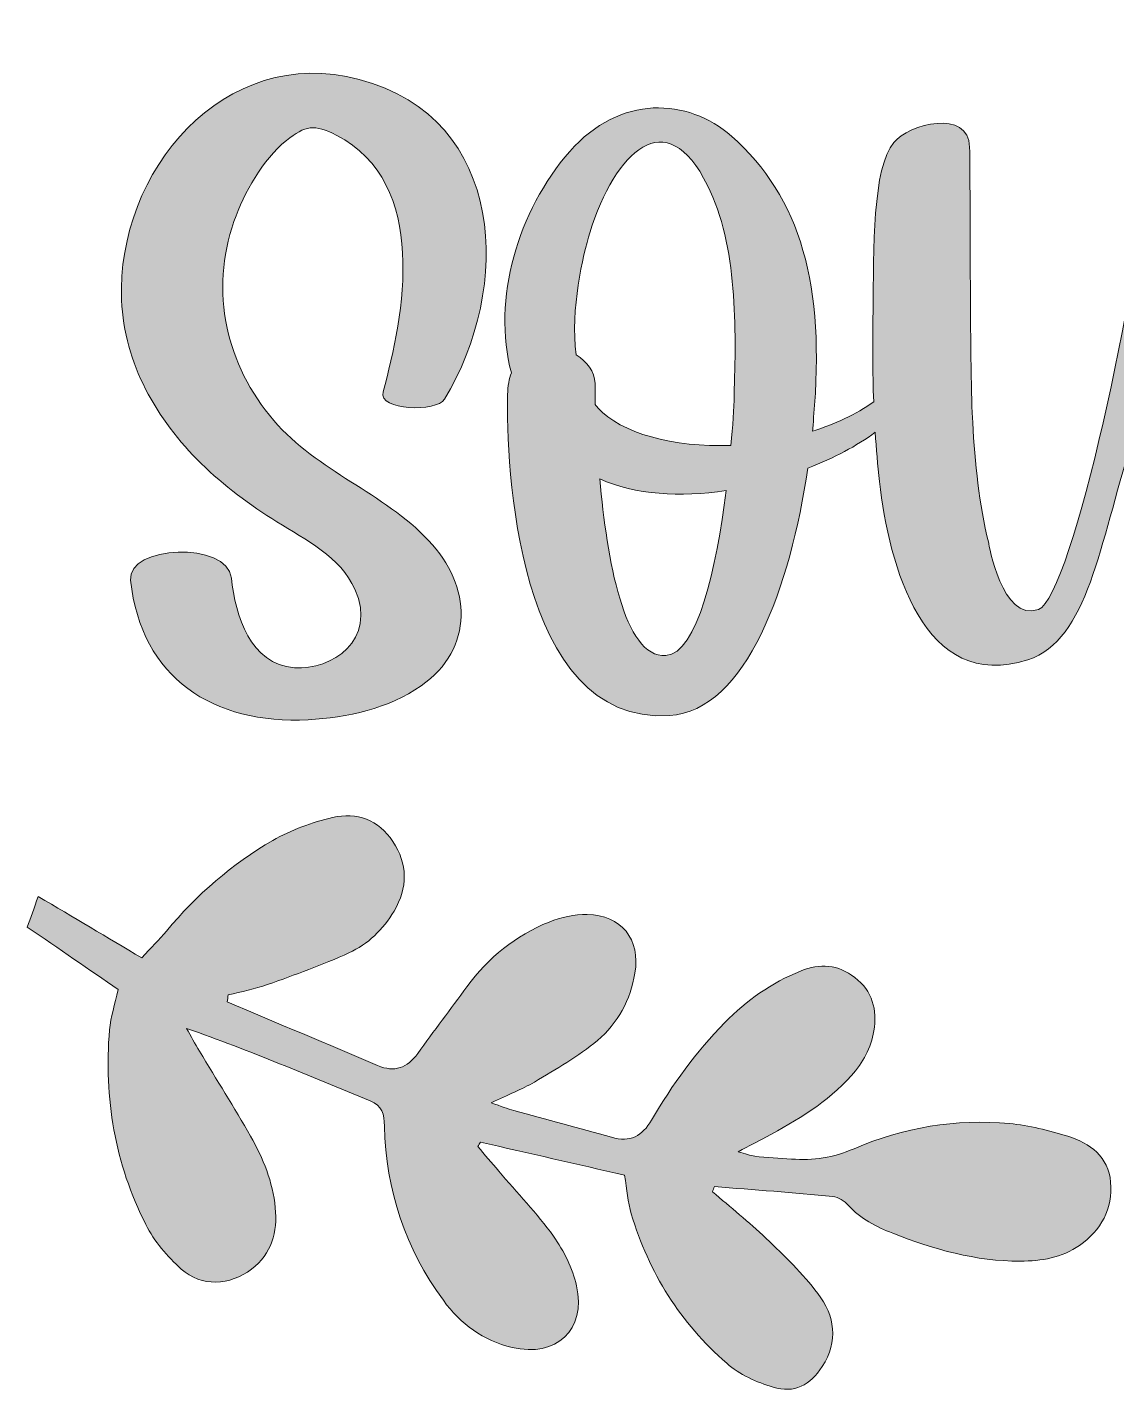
# Model space of a CAD drawing. Header units: inches. Extents: x 97 to 983, y -1009 to -72.
# Drawn here: x 488.2 to 728.5, y -990.8 to -689.5 of the extents above; entities that cross this region are included whole.
import ezdxf

# ---------------------------------------------------------------- set-up
doc = ezdxf.new("R2010")
doc.units = ezdxf.units.IN
doc.header["$MEASUREMENT"] = 0
doc.layers.add('Layer 1', color=7, linetype='Continuous')

# ---------------------------------------------------------------- blocks, each defined once
blk = doc.blocks.new('block 2')
at = {"layer": 'Layer 1', "true_color": 0xffffff}
h = blk.add_hatch(color=7, dxfattribs=at)
h.dxf.hatch_style = 2
edge = h.paths.add_edge_path()
edge.add_spline(control_points=[(873.56, -866.5), (843.95, -853.86), (866.53, -756.4), (871.8, -712.76), (872.74, -704.81), (873.44, -689.71), (869.58, -679.65), (868.06, -675.91), (856.47, -668.42), (851.32, -669.36), (842.78, -670.99), (837.28, -680.24), (833.54, -688.66), (826.99, -703.64), (820.67, -718.73), (815.76, -734.29), (810.38, -751.37), (806.75, -768.92), (802.65, -786.47), (802.54, -783.66), (802.3, -780.85), (802.19, -778.05), (801.13, -758.74), (801.13, -740.72), (802.42, -719.78), (802.89, -711.71), (787.56, -714.99), (785.92, -719.55), (782.53, -729.14), (779.26, -754.41), (779.37, -777.34), (779.43, -782.3), (779.53, -787.47), (779.81, -792.69), (777.33, -802.69), (774.32, -812.59), (771.18, -822.27), (768.37, -830.81), (765.33, -837.95), (760.41, -845.44), (760.41, -845.32), (760.41, -845.32), (760.3, -845.2), (759.36, -843.8), (758.54, -842.28), (757.96, -840.76), (756.32, -837.01), (755.74, -832.8), (755.03, -828.71), (748.72, -792.2), (757.37, -751.96), (755.62, -715.22), (755.15, -707.38), (733.62, -711.47), (734.32, -718.85), (734.44, -719.9), (734.44, -720.83), (734.44, -721.89), (734.21, -742.83), (718.65, -815.13), (711.28, -817.83), (703.2, -820.75), (700.28, -803.2), (700.28, -803.2), (698.17, -794.54), (697.24, -785.53), (696.77, -776.64), (696.07, -766.7), (696.3, -725.98), (696.07, -715.92), (695.95, -707.38), (682.61, -710.77), (679.34, -714.87), (674.66, -720.48), (674.89, -738.27), (674.77, -752.31), (674.65, -758.84), (674.67, -765.44), (674.91, -772.03), (671.02, -774.83), (666.3, -776.97), (661.43, -778.51), (661.55, -777.46), (661.66, -776.41), (661.66, -775.47), (664.24, -746.57), (658.86, -726.92), (643.53, -713.46), (633.94, -705.04), (618.96, -704.22), (607.85, -716.86), (596.38, -729.96), (590.65, -749.5), (594.98, -765.65), (594.51, -766.93), (594.16, -768.57), (594.16, -770.44), (593.8, -785.3), (595.91, -843.45), (629.84, -841.23), (646.92, -840.17), (656.52, -812.56), (660.38, -786.7), (666.19, -784.43), (671.15, -781.82), (675.25, -778.76), (675.48, -782.41), (675.77, -786.03), (676.18, -789.63), (678.28, -808.11), (685.89, -836.43), (708.94, -828.94), (722.27, -824.61), (724.73, -803.32), (731.75, -781.32), (731.52, -785.07), (731.28, -788.93), (731.16, -792.79), (730.81, -804.96), (731.16, -817.12), (733.39, -829.17), (734.91, -837.6), (736.55, -847.78), (744.5, -852.69), (760.06, -862.05), (770.59, -849.18), (775.27, -834.79), (777.71, -827.41), (780.09, -820.1), (782.16, -812.8), (783.63, -820.07), (785.89, -827.07), (789.43, -833.39), (791.89, -837.83), (803.24, -837.25), (804.41, -831.98), (810.61, -804.96), (817.51, -777.7), (824.77, -751.02), (828.39, -738.03), (832.25, -725.05), (837.52, -712.65), (839.97, -706.91), (842.43, -701.3), (845.83, -695.91), (846.53, -694.74), (847.7, -692.76), (848.98, -690.53), (848.98, -691), (848.98, -691.47), (849.1, -691.94), (849.45, -697.79), (849.45, -703.75), (849.45, -709.72), (833.42, -809.75), (834.13, -850.7), (845.94, -868.13), (851.44, -874.57), (859.87, -877.14), (868.17, -876.09), (872.97, -875.5), (879.4, -873.75), (878.59, -867.9), (878.23, -865.79), (874.84, -866.15), (873.56, -866.5)], knot_values=[0, 0, 0, 0, 1, 1, 1, 2, 2, 2, 3, 3, 3, 4, 4, 4, 5, 5, 5, 6, 6, 6, 7, 7, 7, 8, 8, 8, 9, 9, 9, 10, 10, 10, 11, 11, 11, 12, 12, 12, 13, 13, 13, 14, 14, 14, 15, 15, 15, 16, 16, 16, 17, 17, 17, 18, 18, 18, 19, 19, 19, 20, 20, 20, 21, 21, 21, 22, 22, 22, 23, 23, 23, 24, 24, 24, 25, 25, 25, 26, 26, 26, 27, 27, 27, 28, 28, 28, 29, 29, 29, 30, 30, 30, 31, 31, 31, 32, 32, 32, 33, 33, 33, 34, 34, 34, 35, 35, 35, 36, 36, 36, 37, 37, 37, 38, 38, 38, 39, 39, 39, 40, 40, 40, 41, 41, 41, 42, 42, 42, 43, 43, 43, 44, 44, 44, 45, 45, 45, 46, 46, 46, 47, 47, 47, 48, 48, 48, 49, 49, 49, 50, 50, 50, 51, 51, 51, 52, 52, 52, 53, 53, 53, 54, 54, 54, 55, 55, 55, 55], degree=3, periodic=1)
edge = h.paths.add_edge_path()
edge.add_spline(control_points=[(629.02, -828), (619.78, -828.59), (616.04, -806.71), (614.51, -789.04), (622.35, -792.55), (632.18, -793.14), (642.36, -791.62), (640.25, -808.58), (636.04, -827.54), (629.02, -828)], knot_values=[0, 0, 0, 0, 1, 1, 1, 2, 2, 2, 3, 3, 3, 3], degree=3, periodic=1)
edge = h.paths.add_edge_path()
edge.add_spline(control_points=[(644.11, -770.68), (644.11, -773.48), (643.88, -777.34), (643.41, -781.67), (630.66, -782.14), (619.2, -778.98), (614.05, -773.37), (613.81, -773.13), (613.7, -772.9), (613.46, -772.66), (613.46, -770.56), (613.46, -768.92), (613.46, -767.98), (613.34, -765.41), (611.71, -763.19), (609.25, -761.67), (607.96, -751.61), (610.77, -739.79), (612.29, -734.76), (617.91, -716.86), (629.14, -705.86), (638.26, -724.35), (644.93, -737.68), (644.58, -756.05), (644.11, -770.68)], knot_values=[0, 0, 0, 0, 1, 1, 1, 2, 2, 2, 3, 3, 3, 4, 4, 4, 5, 5, 5, 6, 6, 6, 7, 7, 7, 8, 8, 8, 8], degree=3, periodic=1)
h = blk.add_hatch(color=7, dxfattribs=at)
h.dxf.hatch_style = 2
edge = h.paths.add_edge_path()
edge.add_spline(control_points=[(580.23, -771.49), (595.09, -747.04), (594.03, -709.6), (561.39, -700.95), (531.56, -692.99), (507.81, -721.42), (508.98, -749.62), (509.56, -763.66), (516.7, -775.94), (526.53, -785.65), (531.56, -790.57), (537.29, -794.78), (543.26, -798.52), (549.58, -802.5), (557.3, -806.24), (560.46, -813.38), (565.49, -824.61), (555.31, -831.28), (547.12, -830.7), (537.29, -829.88), (534.13, -819.23), (533.2, -810.92), (532.38, -802.73), (510.15, -803.67), (510.97, -811.39), (513.31, -833.04), (529.22, -843.21), (550.16, -842.16), (558.7, -841.69), (567.94, -839.7), (575.08, -834.67), (586.78, -826.48), (586.31, -812.68), (576.72, -802.62), (566.78, -792.09), (552.27, -787.41), (542.56, -776.17), (532.03, -764.01), (528.4, -747.63), (533.78, -732.3), (536.12, -725.75), (539.98, -718.85), (545.36, -714.4), (549.46, -711.12), (551.57, -710.77), (556.36, -713.23), (576.95, -723.88), (571.34, -753.01), (566.66, -769.86), (565.49, -774.07), (578.59, -774.3), (580.23, -771.49)], knot_values=[0, 0, 0, 0, 1, 1, 1, 2, 2, 2, 3, 3, 3, 4, 4, 4, 5, 5, 5, 6, 6, 6, 7, 7, 7, 8, 8, 8, 9, 9, 9, 10, 10, 10, 11, 11, 11, 12, 12, 12, 13, 13, 13, 14, 14, 14, 15, 15, 15, 16, 16, 16, 17, 17, 17, 17], degree=3, periodic=1)
h = blk.add_hatch(color=7, dxfattribs=at)
h.dxf.hatch_style = 2
edge = h.paths.add_edge_path()
edge.add_spline(control_points=[(717.73, -933.99), (713.55, -932.72), (709.23, -931.57), (704.89, -931.2), (693.04, -930.16), (681.48, -932.02), (670.58, -936.75), (666.03, -938.73), (661.57, -939.42), (656.77, -939.03), (654.07, -938.81), (651.36, -938.69), (648.67, -938.41), (647.65, -938.3), (646.66, -937.88), (645, -937.41), (647.51, -936.09), (649.31, -935.15), (651.1, -934.2), (658.01, -930.53), (664.68, -926.55), (670, -920.63), (672.57, -917.78), (674.32, -914.54), (674.95, -910.78), (675.74, -906.11), (674.66, -901.99), (670.74, -898.98), (667.05, -896.15), (663.08, -895.79), (658.77, -897.57), (652.4, -900.21), (646.85, -904), (642.06, -908.92), (635.77, -915.4), (630.46, -922.63), (625.92, -930.42), (623.83, -933.98), (621.2, -935.4), (617.08, -934.22), (609.92, -932.15), (602.7, -930.31), (595.52, -928.34), (594.14, -927.97), (592.82, -927.41), (590.54, -926.61), (594.33, -924.81), (597.34, -923.67), (600.06, -922.04), (604.83, -919.18), (609.76, -916.43), (613.99, -912.87), (618.45, -909.11), (621.25, -903.9), (622.24, -898.03), (623.51, -890.55), (619.25, -885.24), (611.7, -885.11), (608.9, -885.07), (605.92, -885.7), (603.32, -886.76), (595.95, -889.75), (589.89, -894.56), (585.18, -901.03), (581.58, -905.96), (577.88, -910.8), (574.31, -915.75), (572, -918.93), (569.19, -919.99), (565.48, -918.41), (554.43, -913.71), (543.36, -909.04), (532.29, -904.36), (532.36, -903.85), (532.43, -903.34), (532.5, -902.84), (535.41, -902.09), (538.4, -901.57), (541.21, -900.56), (547.25, -898.39), (553.33, -896.23), (559.15, -893.56), (563.34, -891.65), (566.68, -888.44), (569.09, -884.36), (572.17, -879.17), (572.1, -874), (568.86, -869.01), (565.74, -864.2), (560.83, -862.53), (555.54, -863.72), (550.99, -864.74), (546.41, -866.45), (542.36, -868.78), (533.35, -873.96), (525.55, -880.74), (518.88, -888.76), (517.29, -890.67), (515.52, -892.43), (513.45, -894.67), (505.75, -890.1), (498.38, -885.74), (490.59, -881.12), (489.63, -883.83), (488.92, -885.82), (488.19, -887.89), (495.22, -892.71), (501.89, -897.28), (508.26, -901.65), (507.52, -904.95), (506.55, -907.72), (506.32, -910.55), (505.08, -925.57), (507.51, -940.02), (514.34, -953.49), (516.19, -957.16), (519.08, -960.54), (522.16, -963.3), (526.6, -967.26), (532.9, -966.94), (537.65, -963.31), (542.17, -959.86), (543.42, -955.12), (542.9, -949.75), (542.34, -944.08), (540.22, -938.87), (537.45, -933.98), (533.86, -927.65), (529.93, -921.51), (526.17, -915.27), (525.17, -913.62), (524.27, -911.9), (523.33, -910.22), (537.31, -915.12), (550.53, -920.74), (563.81, -926.22), (566.5, -927.33), (566.93, -929.12), (566.99, -931.78), (567.28, -945.91), (571.59, -958.76), (579.97, -970.18), (583.8, -975.39), (588.77, -979.07), (595.16, -980.57), (604.91, -982.86), (611.54, -976.74), (609.35, -966.98), (608.49, -963.13), (606.58, -959.27), (604.27, -956.05), (600.63, -950.98), (596.25, -946.45), (592.18, -941.68), (590.64, -939.87), (589.1, -938.06), (587.56, -936.25), (587.76, -935.93), (587.97, -935.61), (588.17, -935.3), (598.82, -937.74), (609.47, -940.18), (619.97, -942.59), (620.5, -945.8), (620.66, -948.53), (621.43, -951.09), (625.3, -964.07), (632.28, -975.2), (642.48, -984.07), (645.31, -986.53), (649.09, -988.24), (652.72, -989.35), (657.37, -990.77), (660.94, -988.84), (663.55, -984.8), (667.19, -979.18), (666.33, -973.58), (662.6, -968.67), (659.25, -964.27), (655.18, -960.37), (651.16, -956.52), (647.4, -952.9), (643.31, -949.64), (639.36, -946.23), (639.49, -945.85), (639.63, -945.47), (639.76, -945.1), (648.49, -945.8), (657.21, -946.44), (665.92, -947.29), (667.12, -947.41), (668.46, -948.31), (669.32, -949.24), (672.05, -952.21), (675.46, -953.94), (679.12, -955.39), (688.17, -958.96), (697.41, -961.58), (707.24, -961.54), (711.89, -961.51), (716.45, -960.8), (720.32, -958.07), (725.07, -954.72), (727.71, -950), (727.19, -944.14), (726.69, -938.55), (722.7, -935.51), (717.73, -933.99)], knot_values=[0, 0, 0, 0, 1, 1, 1, 2, 2, 2, 3, 3, 3, 4, 4, 4, 5, 5, 5, 6, 6, 6, 7, 7, 7, 8, 8, 8, 9, 9, 9, 10, 10, 10, 11, 11, 11, 12, 12, 12, 13, 13, 13, 14, 14, 14, 15, 15, 15, 16, 16, 16, 17, 17, 17, 18, 18, 18, 19, 19, 19, 20, 20, 20, 21, 21, 21, 22, 22, 22, 23, 23, 23, 24, 24, 24, 25, 25, 25, 26, 26, 26, 27, 27, 27, 28, 28, 28, 29, 29, 29, 30, 30, 30, 31, 31, 31, 32, 32, 32, 33, 33, 33, 34, 34, 34, 35, 35, 35, 36, 36, 36, 37, 37, 37, 38, 38, 38, 39, 39, 39, 40, 40, 40, 41, 41, 41, 42, 42, 42, 43, 43, 43, 44, 44, 44, 45, 45, 45, 46, 46, 46, 47, 47, 47, 48, 48, 48, 49, 49, 49, 50, 50, 50, 51, 51, 51, 52, 52, 52, 53, 53, 53, 54, 54, 54, 55, 55, 55, 56, 56, 56, 57, 57, 57, 58, 58, 58, 59, 59, 59, 60, 60, 60, 61, 61, 61, 62, 62, 62, 63, 63, 63, 64, 64, 64, 65, 65, 65, 66, 66, 66, 67, 67, 67, 68, 68, 68, 69, 69, 69, 69], degree=3, periodic=1)
at = {"layer": 'Layer 1', "lineweight": 0}
for points, knots in [([(873.56, -866.5), (843.95, -853.86), (866.53, -756.4), (871.8, -712.76), (872.74, -704.81), (873.44, -689.71), (869.58, -679.65), (868.06, -675.91), (856.47, -668.42), (851.32, -669.36), (842.78, -670.99), (837.28, -680.24), (833.54, -688.66), (826.99, -703.64), (820.67, -718.73), (815.76, -734.29), (810.38, -751.37), (806.75, -768.92), (802.65, -786.47), (802.54, -783.66), (802.3, -780.85), (802.19, -778.05), (801.13, -758.74), (801.13, -740.72), (802.42, -719.78), (802.89, -711.71), (787.56, -714.99), (785.92, -719.55), (782.53, -729.14), (779.26, -754.41), (779.37, -777.34), (779.43, -782.3), (779.53, -787.47), (779.81, -792.69), (777.33, -802.69), (774.32, -812.59), (771.18, -822.27), (768.37, -830.81), (765.33, -837.95), (760.41, -845.44), (760.41, -845.32), (760.41, -845.32), (760.3, -845.2), (759.36, -843.8), (758.54, -842.28), (757.96, -840.76), (756.32, -837.01), (755.74, -832.8), (755.03, -828.71), (748.72, -792.2), (757.37, -751.96), (755.62, -715.22), (755.15, -707.38), (733.62, -711.47), (734.32, -718.85), (734.44, -719.9), (734.44, -720.83), (734.44, -721.89), (734.21, -742.83), (718.65, -815.13), (711.28, -817.83), (703.2, -820.75), (700.28, -803.2), (700.28, -803.2), (698.17, -794.54), (697.24, -785.53), (696.77, -776.64), (696.07, -766.7), (696.3, -725.98), (696.07, -715.92), (695.95, -707.38), (682.61, -710.77), (679.34, -714.87), (674.66, -720.48), (674.89, -738.27), (674.77, -752.31), (674.65, -758.84), (674.67, -765.44), (674.91, -772.03), (671.02, -774.83), (666.3, -776.97), (661.43, -778.51), (661.55, -777.46), (661.66, -776.41), (661.66, -775.47), (664.24, -746.57), (658.86, -726.92), (643.53, -713.46), (633.94, -705.04), (618.96, -704.22), (607.85, -716.86), (596.38, -729.96), (590.65, -749.5), (594.98, -765.65), (594.51, -766.93), (594.16, -768.57), (594.16, -770.44), (593.8, -785.3), (595.91, -843.45), (629.84, -841.23), (646.92, -840.17), (656.52, -812.56), (660.38, -786.7), (666.19, -784.43), (671.15, -781.82), (675.25, -778.76), (675.48, -782.41), (675.77, -786.03), (676.18, -789.63), (678.28, -808.11), (685.89, -836.43), (708.94, -828.94), (722.27, -824.61), (724.73, -803.32), (731.75, -781.32), (731.52, -785.07), (731.28, -788.93), (731.16, -792.79), (730.81, -804.96), (731.16, -817.12), (733.39, -829.17), (734.91, -837.6), (736.55, -847.78), (744.5, -852.69), (760.06, -862.05), (770.59, -849.18), (775.27, -834.79), (777.71, -827.41), (780.09, -820.1), (782.16, -812.8), (783.63, -820.07), (785.89, -827.07), (789.43, -833.39), (791.89, -837.83), (803.24, -837.25), (804.41, -831.98), (810.61, -804.96), (817.51, -777.7), (824.77, -751.02), (828.39, -738.03), (832.25, -725.05), (837.52, -712.65), (839.97, -706.91), (842.43, -701.3), (845.83, -695.91), (846.53, -694.74), (847.7, -692.76), (848.98, -690.53), (848.98, -691), (848.98, -691.47), (849.1, -691.94), (849.45, -697.79), (849.45, -703.75), (849.45, -709.72), (833.42, -809.75), (834.13, -850.7), (845.94, -868.13), (851.44, -874.57), (859.87, -877.14), (868.17, -876.09), (872.97, -875.5), (879.4, -873.75), (878.59, -867.9), (878.23, -865.79), (874.84, -866.15), (873.56, -866.5)], [0, 0, 0, 0, 1, 1, 1, 2, 2, 2, 3, 3, 3, 4, 4, 4, 5, 5, 5, 6, 6, 6, 7, 7, 7, 8, 8, 8, 9, 9, 9, 10, 10, 10, 11, 11, 11, 12, 12, 12, 13, 13, 13, 14, 14, 14, 15, 15, 15, 16, 16, 16, 17, 17, 17, 18, 18, 18, 19, 19, 19, 20, 20, 20, 21, 21, 21, 22, 22, 22, 23, 23, 23, 24, 24, 24, 25, 25, 25, 26, 26, 26, 27, 27, 27, 28, 28, 28, 29, 29, 29, 30, 30, 30, 31, 31, 31, 32, 32, 32, 33, 33, 33, 34, 34, 34, 35, 35, 35, 36, 36, 36, 37, 37, 37, 38, 38, 38, 39, 39, 39, 40, 40, 40, 41, 41, 41, 42, 42, 42, 43, 43, 43, 44, 44, 44, 45, 45, 45, 46, 46, 46, 47, 47, 47, 48, 48, 48, 49, 49, 49, 50, 50, 50, 51, 51, 51, 52, 52, 52, 53, 53, 53, 54, 54, 54, 55, 55, 55, 55]), ([(580.23, -771.49), (595.09, -747.04), (594.03, -709.6), (561.39, -700.95), (531.56, -692.99), (507.81, -721.42), (508.98, -749.62), (509.56, -763.66), (516.7, -775.94), (526.53, -785.65), (531.56, -790.57), (537.29, -794.78), (543.26, -798.52), (549.58, -802.5), (557.3, -806.24), (560.46, -813.38), (565.49, -824.61), (555.31, -831.28), (547.12, -830.7), (537.29, -829.88), (534.13, -819.23), (533.2, -810.92), (532.38, -802.73), (510.15, -803.67), (510.97, -811.39), (513.31, -833.04), (529.22, -843.21), (550.16, -842.16), (558.7, -841.69), (567.94, -839.7), (575.08, -834.67), (586.78, -826.48), (586.31, -812.68), (576.72, -802.62), (566.78, -792.09), (552.27, -787.41), (542.56, -776.17), (532.03, -764.01), (528.4, -747.63), (533.78, -732.3), (536.12, -725.75), (539.98, -718.85), (545.36, -714.4), (549.46, -711.12), (551.57, -710.77), (556.36, -713.23), (576.95, -723.88), (571.34, -753.01), (566.66, -769.86), (565.49, -774.07), (578.59, -774.3), (580.23, -771.49)], [0, 0, 0, 0, 1, 1, 1, 2, 2, 2, 3, 3, 3, 4, 4, 4, 5, 5, 5, 6, 6, 6, 7, 7, 7, 8, 8, 8, 9, 9, 9, 10, 10, 10, 11, 11, 11, 12, 12, 12, 13, 13, 13, 14, 14, 14, 15, 15, 15, 16, 16, 16, 17, 17, 17, 17]), ([(644.11, -770.68), (644.11, -773.48), (643.88, -777.34), (643.41, -781.67), (630.66, -782.14), (619.2, -778.98), (614.05, -773.37), (613.81, -773.13), (613.7, -772.9), (613.46, -772.66), (613.46, -770.56), (613.46, -768.92), (613.46, -767.98), (613.34, -765.41), (611.71, -763.19), (609.25, -761.67), (607.96, -751.61), (610.77, -739.79), (612.29, -734.76), (617.91, -716.86), (629.14, -705.86), (638.26, -724.35), (644.93, -737.68), (644.58, -756.05), (644.11, -770.68)], [0, 0, 0, 0, 1, 1, 1, 2, 2, 2, 3, 3, 3, 4, 4, 4, 5, 5, 5, 6, 6, 6, 7, 7, 7, 8, 8, 8, 8]), ([(629.02, -828), (619.78, -828.59), (616.04, -806.71), (614.51, -789.04), (622.35, -792.55), (632.18, -793.14), (642.36, -791.62), (640.25, -808.58), (636.04, -827.54), (629.02, -828)], [0, 0, 0, 0, 1, 1, 1, 2, 2, 2, 3, 3, 3, 3]), ([(717.73, -933.99), (713.55, -932.72), (709.23, -931.57), (704.89, -931.2), (693.04, -930.16), (681.48, -932.02), (670.58, -936.75), (666.03, -938.73), (661.57, -939.42), (656.77, -939.03), (654.07, -938.81), (651.36, -938.69), (648.67, -938.41), (647.65, -938.3), (646.66, -937.88), (645, -937.41), (647.51, -936.09), (649.31, -935.15), (651.1, -934.2), (658.01, -930.53), (664.68, -926.55), (670, -920.63), (672.57, -917.78), (674.32, -914.54), (674.95, -910.78), (675.74, -906.11), (674.66, -901.99), (670.74, -898.98), (667.05, -896.15), (663.08, -895.79), (658.77, -897.57), (652.4, -900.21), (646.85, -904), (642.06, -908.92), (635.77, -915.4), (630.46, -922.63), (625.92, -930.42), (623.83, -933.98), (621.2, -935.4), (617.08, -934.22), (609.92, -932.15), (602.7, -930.31), (595.52, -928.34), (594.14, -927.97), (592.82, -927.41), (590.54, -926.61), (594.33, -924.81), (597.34, -923.67), (600.06, -922.04), (604.83, -919.18), (609.76, -916.43), (613.99, -912.87), (618.45, -909.11), (621.25, -903.9), (622.24, -898.03), (623.51, -890.55), (619.25, -885.24), (611.7, -885.11), (608.9, -885.07), (605.92, -885.7), (603.32, -886.76), (595.95, -889.75), (589.89, -894.56), (585.18, -901.03), (581.58, -905.96), (577.88, -910.8), (574.31, -915.75), (572, -918.93), (569.19, -919.99), (565.48, -918.41), (554.43, -913.71), (543.36, -909.04), (532.29, -904.36), (532.36, -903.85), (532.43, -903.34), (532.5, -902.84), (535.41, -902.09), (538.4, -901.57), (541.21, -900.56), (547.25, -898.39), (553.33, -896.23), (559.15, -893.56), (563.34, -891.65), (566.68, -888.44), (569.09, -884.36), (572.17, -879.17), (572.1, -874), (568.86, -869.01), (565.74, -864.2), (560.83, -862.53), (555.54, -863.72), (550.99, -864.74), (546.41, -866.45), (542.36, -868.78), (533.35, -873.96), (525.55, -880.74), (518.88, -888.76), (517.29, -890.67), (515.52, -892.43), (513.45, -894.67), (505.75, -890.1), (498.38, -885.74), (490.59, -881.12), (489.63, -883.83), (488.92, -885.82), (488.19, -887.89), (495.22, -892.71), (501.89, -897.28), (508.26, -901.65), (507.52, -904.95), (506.55, -907.72), (506.32, -910.55), (505.08, -925.57), (507.51, -940.02), (514.34, -953.49), (516.19, -957.16), (519.08, -960.54), (522.16, -963.3), (526.6, -967.26), (532.9, -966.94), (537.65, -963.31), (542.17, -959.86), (543.42, -955.12), (542.9, -949.75), (542.34, -944.08), (540.22, -938.87), (537.45, -933.98), (533.86, -927.65), (529.93, -921.51), (526.17, -915.27), (525.17, -913.62), (524.27, -911.9), (523.33, -910.22), (537.31, -915.12), (550.53, -920.74), (563.81, -926.22), (566.5, -927.33), (566.93, -929.12), (566.99, -931.78), (567.28, -945.91), (571.59, -958.76), (579.97, -970.18), (583.8, -975.39), (588.77, -979.07), (595.16, -980.57), (604.91, -982.86), (611.54, -976.74), (609.35, -966.98), (608.49, -963.13), (606.58, -959.27), (604.27, -956.05), (600.63, -950.98), (596.25, -946.45), (592.18, -941.68), (590.64, -939.87), (589.1, -938.06), (587.56, -936.25), (587.76, -935.93), (587.97, -935.61), (588.17, -935.3), (598.82, -937.74), (609.47, -940.18), (619.97, -942.59), (620.5, -945.8), (620.66, -948.53), (621.43, -951.09), (625.3, -964.07), (632.28, -975.2), (642.48, -984.07), (645.31, -986.53), (649.09, -988.24), (652.72, -989.35), (657.37, -990.77), (660.94, -988.84), (663.55, -984.8), (667.19, -979.18), (666.33, -973.58), (662.6, -968.67), (659.25, -964.27), (655.18, -960.37), (651.16, -956.52), (647.4, -952.9), (643.31, -949.64), (639.36, -946.23), (639.49, -945.85), (639.63, -945.47), (639.76, -945.1), (648.49, -945.8), (657.21, -946.44), (665.92, -947.29), (667.12, -947.41), (668.46, -948.31), (669.32, -949.24), (672.05, -952.21), (675.46, -953.94), (679.12, -955.39), (688.17, -958.96), (697.41, -961.58), (707.24, -961.54), (711.89, -961.51), (716.45, -960.8), (720.32, -958.07), (725.07, -954.72), (727.71, -950), (727.19, -944.14), (726.69, -938.55), (722.7, -935.51), (717.73, -933.99)], [0, 0, 0, 0, 1, 1, 1, 2, 2, 2, 3, 3, 3, 4, 4, 4, 5, 5, 5, 6, 6, 6, 7, 7, 7, 8, 8, 8, 9, 9, 9, 10, 10, 10, 11, 11, 11, 12, 12, 12, 13, 13, 13, 14, 14, 14, 15, 15, 15, 16, 16, 16, 17, 17, 17, 18, 18, 18, 19, 19, 19, 20, 20, 20, 21, 21, 21, 22, 22, 22, 23, 23, 23, 24, 24, 24, 25, 25, 25, 26, 26, 26, 27, 27, 27, 28, 28, 28, 29, 29, 29, 30, 30, 30, 31, 31, 31, 32, 32, 32, 33, 33, 33, 34, 34, 34, 35, 35, 35, 36, 36, 36, 37, 37, 37, 38, 38, 38, 39, 39, 39, 40, 40, 40, 41, 41, 41, 42, 42, 42, 43, 43, 43, 44, 44, 44, 45, 45, 45, 46, 46, 46, 47, 47, 47, 48, 48, 48, 49, 49, 49, 50, 50, 50, 51, 51, 51, 52, 52, 52, 53, 53, 53, 54, 54, 54, 55, 55, 55, 56, 56, 56, 57, 57, 57, 58, 58, 58, 59, 59, 59, 60, 60, 60, 61, 61, 61, 62, 62, 62, 63, 63, 63, 64, 64, 64, 65, 65, 65, 66, 66, 66, 67, 67, 67, 68, 68, 68, 69, 69, 69, 69])]:
    blk.add_open_spline(points, degree=3, knots=knots, dxfattribs=at)

msp = doc.modelspace()

# ---------------------------------------------------------------- block references
at = {"layer": 'Layer 1'}
msp.add_blockref('block 2', (0, 0), dxfattribs=at)

doc.saveas('drawing.dxf')
